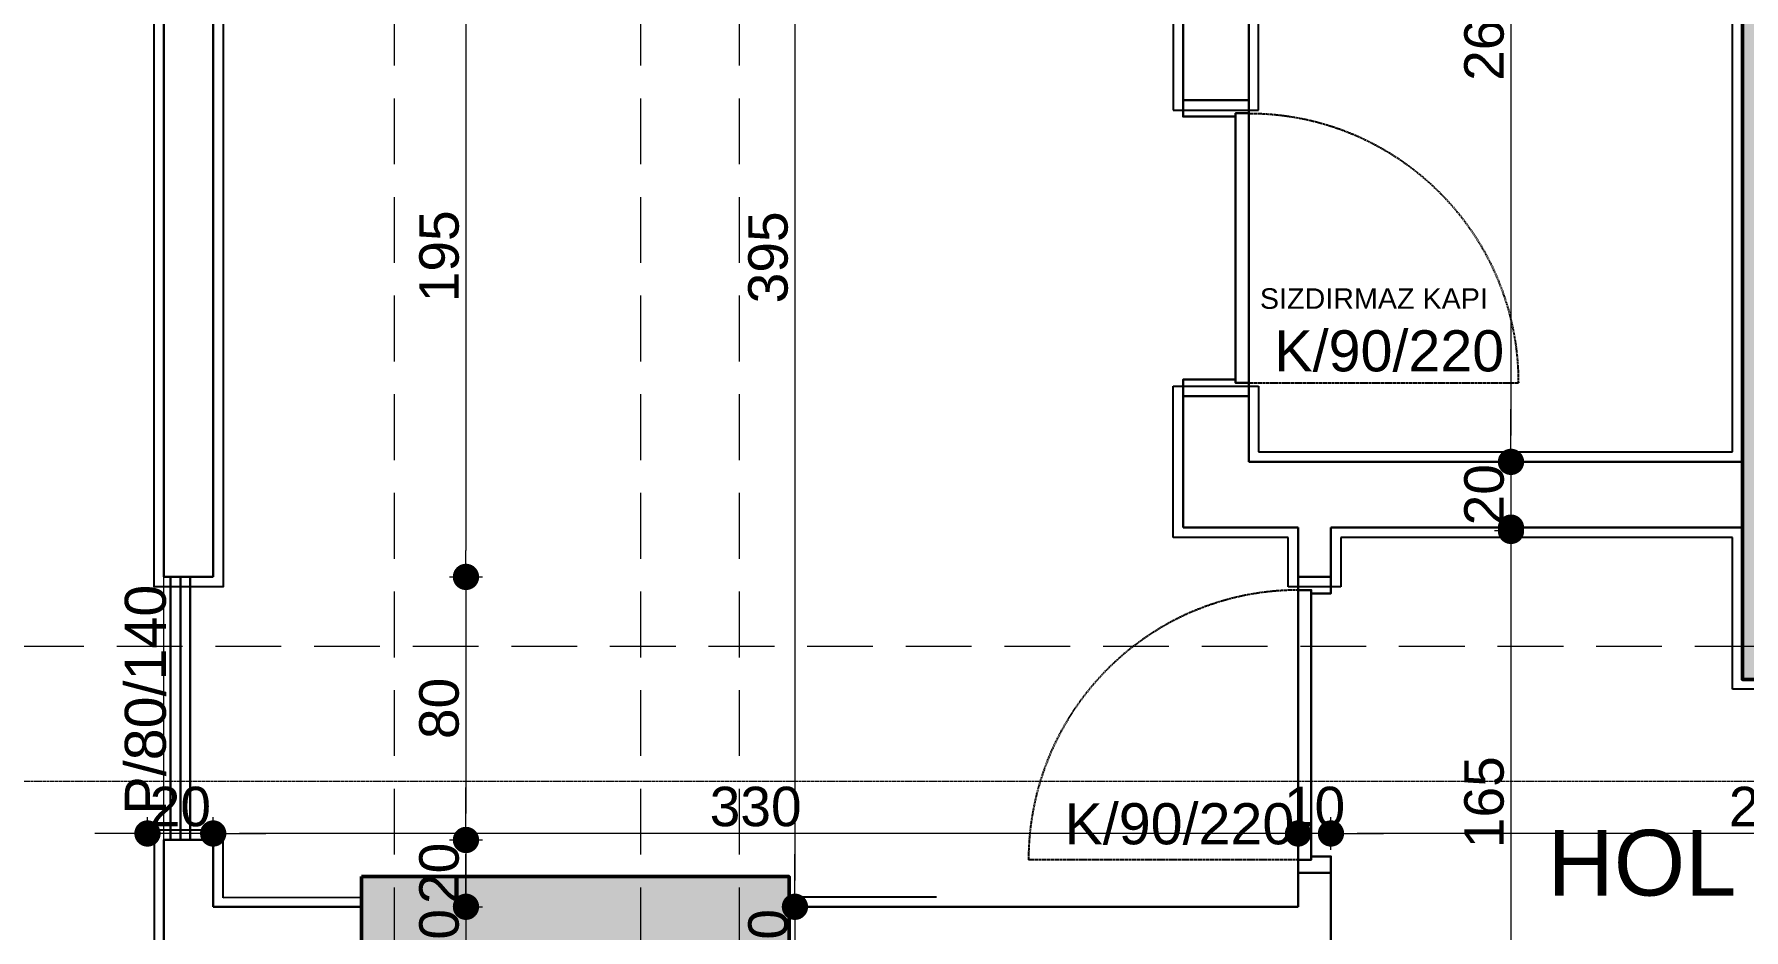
# Model space of a CAD drawing. Header units: millimetres. Extents: x 38129 to 72024, y -56282 to 16512.
# Drawn here: x 51144 to 51664, y -44747 to -44474 of the extents above; entities that cross this region are included whole.
import ezdxf

# ---------------------------------------------------------------- set-up
doc = ezdxf.new("R2010")
doc.units = ezdxf.units.MM
doc.linetypes.add('HIDDEN', pattern=[0.375, 0.25, -0.125])
for name, color, linetype, lineweight in [('AKS', 55, 'HIDDEN', 0), ('COLUMN4', 3, 'Continuous', 50), ('DIŞÖLÇÜ', 37, 'Continuous', 0), ('DUVAR', 255, 'Continuous', 30), ('KAPI', 4, 'Continuous', 30), ('mahal', 7, 'Continuous', 5), ('pencere', 195, 'Continuous', 30), ('pencere+KAPI', 1, 'Continuous', 0), ('TARAMA', 252, 'Continuous', 0), ('ölçü İÇ', 31, 'Continuous', 0)]:
    doc.layers.add(name, color=color, linetype=linetype, lineweight=lineweight)
for name, color, linetype in [('HIDDEN', 1, 'HIDDEN'), ('sıva', 41, 'Continuous'), ('tefriş', 42, 'Continuous')]:
    doc.layers.add(name, color=color, linetype=linetype)
doc.styles.add('icdisolcu_yazi', font='arial.ttf')
doc.styles.get("Standard").update_dxf_attribs({"font": 'arial.ttf'})
doc.styles.add('style1', font='arial.ttf')
doc.dimstyles.new('İç Ölçü', dxfattribs={"dimtxt": 12, "dimasz": 8, "dimexe": 5, "dimexo": 0, "dimgap": 2, "dimtad": 1, "dimdec": 0, "dimzin": 12, "dimdsep": 46, "dimtxsty": 'icdisolcu_yazi', "dimblk": 'DOT', "dimcen": 8, "dimdle": 5, "dimclrd": 256, "dimclre": 256, "dimclrt": 7, "dimadec": 0, "dimazin": 3, "dimtfac": 1, "dimtdec": 0, "dimtix": 1, "dimtmove": 2, "dimatfit": 3, "dimldrblk": 'DOT', "dimfxl": 0, "dimtolj": 1, "dimtzin": 0, "dimlwd": -1, "dimlwe": -1, "dimarcsym": 0})

# ---------------------------------------------------------------- blocks, each defined once
blk = doc.blocks.new('*U9')
for p, q in [((4, 0), (0, 0)), ((86, 0), (90, 0))]:
    blk.add_line(p, q)
blk.add_lwpolyline([(4, 0), (86, 0), (86, -4), (4, -4)], close=True)
for points in [[(0, -10), (5, -10), (5, -4)], [(90, -10), (85, -10), (85, -4)]]:
    blk.add_lwpolyline(points)
at = {"layer": 'DUVAR'}
for p, q in [((0, 0), (0, -10)), ((90, 0), (90, -10))]:
    blk.add_line(p, q, dxfattribs=at)
at = {"layer": 'HIDDEN'}
blk.add_line((4, 0), (4, 82), dxfattribs=at)
blk.add_arc((4, 0), 82, 360, 90, dxfattribs=at)
blk = doc.blocks.new('*U15')
for p, q in [((4, 0), (0, 0)), ((86, 0), (90, 0))]:
    blk.add_line(p, q)
blk.add_lwpolyline([(4, 0), (86, 0), (86, -4), (4, -4)], close=True)
for points in [[(0, -20), (5, -20), (5, -4)], [(90, -20), (85, -20), (85, -4)]]:
    blk.add_lwpolyline(points)
at = {"layer": 'DUVAR'}
for p, q in [((0, 0), (0, -20)), ((90, 0), (90, -20))]:
    blk.add_line(p, q, dxfattribs=at)
at = {"layer": 'HIDDEN'}
blk.add_line((4, 0), (4, 82), dxfattribs=at)
blk.add_arc((4, 0), 82, 360, 90, dxfattribs=at)
blk = doc.blocks.new('_Dot')
at = {"color": 0, "lineweight": -2}
blk.add_line((-0.5, 0), (-1, 0), dxfattribs=at)
at = {"color": 0, "lineweight": 30, "const_width": 0.5}
blk.add_lwpolyline([(-0.25, 0, 1), (0.25, 0, 1)], format="xyb", close=True, dxfattribs=at)
blk = doc.blocks.new('*D1381')
at = {"layer": 'Defpoints', "color": 0, "lineweight": 120, "transparency": 16777216}
for p in [(51568.68, -44344.6), (51593.28, -44604.29), (51593.28, -44604.29)]:
    blk.add_point(p, dxfattribs=at)
at = {"layer": 'ölçü İÇ', "transparency": 16777216}
for p, q in [((51588.28, -44344.6), (51598.28, -44344.6)), ((51593.28, -44604.29), (51588.28, -44604.29))]:
    blk.add_line(p, q, dxfattribs=at)
at = {"layer": 'ölçü İÇ', "linetype": 'Continuous', "transparency": 16777216}
blk.add_line((51593.28, -44352.6), (51593.28, -44596.29), dxfattribs=at)
at = {"layer": 'ölçü İÇ', "transparency": 16777216, "xscale": 8, "yscale": 8, "zscale": 8}
for p, rotation in [((51593.28, -44344.6), 90), ((51593.28, -44604.29), 270)]:
    blk.add_blockref('_Dot', p, dxfattribs=dict(at, rotation=rotation))
at = {"layer": 'ölçü İÇ', "color": 7, "transparency": 16777216, "insert": (51585.15, -44474.44), "char_height": 12, "attachment_point": 5, "rotation": 90, "style": 'icdisolcu_yazi'}
blk.add_mtext('\\A1;260', dxfattribs=at)
blk = doc.blocks.new('*D1388')
at = {"layer": 'Defpoints', "color": 0, "lineweight": 120, "transparency": 16777216}
for p in [(51198.52, -44444.29), (51198.51, -44639.28), (51275.4, -44639.28)]:
    blk.add_point(p, dxfattribs=at)
at = {"layer": 'ölçü İÇ', "transparency": 16777216}
for p, q in [((51270.4, -44444.29), (51280.4, -44444.29)), ((51270.4, -44639.28), (51280.4, -44639.28))]:
    blk.add_line(p, q, dxfattribs=at)
at = {"layer": 'ölçü İÇ', "linetype": 'Continuous', "transparency": 16777216}
blk.add_line((51275.4, -44452.29), (51275.4, -44631.28), dxfattribs=at)
at = {"layer": 'ölçü İÇ', "transparency": 16777216, "xscale": 8, "yscale": 8, "zscale": 8}
for p, rotation in [((51275.4, -44444.29), 90), ((51275.4, -44639.28), 270)]:
    blk.add_blockref('_Dot', p, dxfattribs=dict(at, rotation=rotation))
at = {"layer": 'ölçü İÇ', "color": 7, "transparency": 16777216, "insert": (51267.27, -44541.78), "char_height": 12, "attachment_point": 5, "rotation": 90, "style": 'icdisolcu_yazi'}
blk.add_mtext('\\A1;195', dxfattribs=at)
blk = doc.blocks.new('*D1389')
at = {"layer": 'Defpoints', "color": 0, "lineweight": 120, "transparency": 16777216}
for p in [(51198.51, -44639.28), (51198.51, -44719.28), (51275.4, -44719.28)]:
    blk.add_point(p, dxfattribs=at)
at = {"layer": 'ölçü İÇ', "transparency": 16777216}
for p, q in [((51270.4, -44639.28), (51280.4, -44639.28)), ((51270.4, -44719.28), (51280.4, -44719.28))]:
    blk.add_line(p, q, dxfattribs=at)
at = {"layer": 'ölçü İÇ', "linetype": 'Continuous', "transparency": 16777216}
blk.add_line((51275.4, -44647.28), (51275.4, -44711.28), dxfattribs=at)
at = {"layer": 'ölçü İÇ', "transparency": 16777216, "xscale": 8, "yscale": 8, "zscale": 8}
for p, rotation in [((51275.4, -44639.28), 90), ((51275.4, -44719.28), 270)]:
    blk.add_blockref('_Dot', p, dxfattribs=dict(at, rotation=rotation))
at = {"layer": 'ölçü İÇ', "color": 7, "transparency": 16777216, "insert": (51267.27, -44679.28), "char_height": 12, "attachment_point": 5, "rotation": 90, "style": 'icdisolcu_yazi'}
blk.add_mtext('\\A1;80', dxfattribs=at)
blk = doc.blocks.new('*D1390')
at = {"layer": 'Defpoints', "color": 0, "lineweight": 120, "transparency": 16777216}
for p in [(51198.51, -44719.28), (51275.4, -44739.6), (51275.4, -44739.6)]:
    blk.add_point(p, dxfattribs=at)
at = {"layer": 'ölçü İÇ', "linetype": 'Continuous', "transparency": 16777216}
for p, q in [((51275.4, -44711.28), (51275.4, -44703.28)), ((51275.4, -44719.28), (51275.4, -44739.6)), ((51275.4, -44747.6), (51275.4, -44755.6))]:
    blk.add_line(p, q, dxfattribs=at)
at = {"layer": 'ölçü İÇ', "transparency": 16777216}
for p, q in [((51270.4, -44719.28), (51280.4, -44719.28)), ((51275.4, -44739.6), (51280.4, -44739.6))]:
    blk.add_line(p, q, dxfattribs=at)
at = {"layer": 'ölçü İÇ', "transparency": 16777216, "xscale": 8, "yscale": 8, "zscale": 8}
for p, rotation in [((51275.4, -44719.28), 270), ((51275.4, -44739.6), 90)]:
    blk.add_blockref('_Dot', p, dxfattribs=dict(at, rotation=rotation))
at = {"layer": 'ölçü İÇ', "color": 7, "transparency": 16777216, "insert": (51267.27, -44729.44), "char_height": 12, "attachment_point": 5, "rotation": 90, "style": 'icdisolcu_yazi'}
blk.add_mtext('\\A1;20', dxfattribs=at)
blk = doc.blocks.new('*D1391')
at = {"layer": 'Defpoints', "color": 0, "lineweight": 120, "transparency": 16777216}
for p in [(51275.4, -44739.6), (51275.4, -44759.6), (51275.4, -44759.6)]:
    blk.add_point(p, dxfattribs=at)
at = {"layer": 'ölçü İÇ', "linetype": 'Continuous', "transparency": 16777216}
for p, q in [((51275.4, -44731.6), (51275.4, -44723.6)), ((51275.4, -44739.6), (51275.4, -44759.6)), ((51275.4, -44767.6), (51275.4, -44775.6))]:
    blk.add_line(p, q, dxfattribs=at)
at = {"layer": 'ölçü İÇ', "transparency": 16777216}
for p, q in [((51275.4, -44739.6), (51280.4, -44739.6)), ((51275.4, -44759.6), (51280.4, -44759.6))]:
    blk.add_line(p, q, dxfattribs=at)
at = {"layer": 'ölçü İÇ', "transparency": 16777216, "xscale": 8, "yscale": 8, "zscale": 8}
for p, rotation in [((51275.4, -44739.6), 270), ((51275.4, -44759.6), 90)]:
    blk.add_blockref('_Dot', p, dxfattribs=dict(at, rotation=rotation))
at = {"layer": 'ölçü İÇ', "color": 7, "transparency": 16777216, "insert": (51267.27, -44749.6), "char_height": 12, "attachment_point": 5, "rotation": 90, "style": 'icdisolcu_yazi'}
blk.add_mtext('\\A1;20', dxfattribs=at)
blk = doc.blocks.new('*D1403')
at = {"layer": 'Defpoints', "color": 0, "lineweight": 120, "transparency": 16777216}
for p in [(51375.47, -44344.6), (51375.47, -44739.6), (51375.47, -44739.6)]:
    blk.add_point(p, dxfattribs=at)
at = {"layer": 'ölçü İÇ', "transparency": 16777216}
for p, q in [((51375.47, -44344.6), (51380.47, -44344.6)), ((51375.47, -44739.6), (51380.47, -44739.6))]:
    blk.add_line(p, q, dxfattribs=at)
at = {"layer": 'ölçü İÇ', "linetype": 'Continuous', "transparency": 16777216}
blk.add_line((51375.47, -44352.6), (51375.47, -44731.6), dxfattribs=at)
at = {"layer": 'ölçü İÇ', "transparency": 16777216, "xscale": 8, "yscale": 8, "zscale": 8}
for p, rotation in [((51375.47, -44344.6), 90), ((51375.47, -44739.6), 270)]:
    blk.add_blockref('_Dot', p, dxfattribs=dict(at, rotation=rotation))
at = {"layer": 'ölçü İÇ', "color": 7, "transparency": 16777216, "insert": (51367.34, -44542.1), "char_height": 12, "attachment_point": 5, "rotation": 90, "style": 'icdisolcu_yazi'}
blk.add_mtext('\\A1;395', dxfattribs=at)
blk = doc.blocks.new('*D1404')
at = {"layer": 'Defpoints', "color": 0, "lineweight": 120, "transparency": 16777216}
for p in [(51375.47, -44739.6), (51375.47, -44759.6), (51375.47, -44759.6)]:
    blk.add_point(p, dxfattribs=at)
at = {"layer": 'ölçü İÇ', "linetype": 'Continuous', "transparency": 16777216}
for p, q in [((51375.47, -44731.6), (51375.47, -44723.6)), ((51375.47, -44739.6), (51375.47, -44759.6)), ((51375.47, -44767.6), (51375.47, -44775.6))]:
    blk.add_line(p, q, dxfattribs=at)
at = {"layer": 'ölçü İÇ', "transparency": 16777216}
for p, q in [((51375.47, -44739.6), (51380.47, -44739.6)), ((51375.47, -44759.6), (51380.47, -44759.6))]:
    blk.add_line(p, q, dxfattribs=at)
at = {"layer": 'ölçü İÇ', "transparency": 16777216, "xscale": 8, "yscale": 8, "zscale": 8}
for p, rotation in [((51375.47, -44739.6), 270), ((51375.47, -44759.6), 90)]:
    blk.add_blockref('_Dot', p, dxfattribs=dict(at, rotation=rotation))
at = {"layer": 'ölçü İÇ', "color": 7, "transparency": 16777216, "insert": (51367.35, -44749.6), "char_height": 12, "attachment_point": 5, "rotation": 90, "style": 'icdisolcu_yazi'}
blk.add_mtext('\\A1;20', dxfattribs=at)
blk = doc.blocks.new('*D1410')
at = {"layer": 'Defpoints', "color": 0, "lineweight": 120, "transparency": 16777216}
for p in [(51593.28, -44604.29), (51593.28, -44624.29), (51593.28, -44624.29)]:
    blk.add_point(p, dxfattribs=at)
at = {"layer": 'ölçü İÇ', "linetype": 'Continuous', "transparency": 16777216}
for p, q in [((51593.28, -44596.29), (51593.28, -44588.29)), ((51593.28, -44604.29), (51593.28, -44624.29)), ((51593.28, -44632.29), (51593.28, -44640.29))]:
    blk.add_line(p, q, dxfattribs=at)
at = {"layer": 'ölçü İÇ', "transparency": 16777216}
for p, q in [((51593.28, -44604.29), (51588.28, -44604.29)), ((51593.28, -44624.29), (51588.28, -44624.29))]:
    blk.add_line(p, q, dxfattribs=at)
at = {"layer": 'ölçü İÇ', "transparency": 16777216, "xscale": 8, "yscale": 8, "zscale": 8}
for p, rotation in [((51593.28, -44604.29), 270), ((51593.28, -44624.29), 90)]:
    blk.add_blockref('_Dot', p, dxfattribs=dict(at, rotation=rotation))
at = {"layer": 'ölçü İÇ', "color": 7, "transparency": 16777216, "insert": (51585.15, -44614.29), "char_height": 12, "attachment_point": 5, "rotation": 90, "style": 'icdisolcu_yazi'}
blk.add_mtext('\\A1;20', dxfattribs=at)
blk = doc.blocks.new('*D1411')
at = {"layer": 'Defpoints', "color": 0, "lineweight": 120, "transparency": 16777216}
for p in [(51593.28, -44625.29), (51558.53, -44790.29), (51593.28, -44790.29)]:
    blk.add_point(p, dxfattribs=at)
at = {"layer": 'ölçü İÇ', "transparency": 16777216}
for p, q in [((51593.28, -44625.29), (51588.28, -44625.29)), ((51588.28, -44790.29), (51598.28, -44790.29))]:
    blk.add_line(p, q, dxfattribs=at)
at = {"layer": 'ölçü İÇ', "linetype": 'Continuous', "transparency": 16777216}
blk.add_line((51593.28, -44633.29), (51593.28, -44782.29), dxfattribs=at)
at = {"layer": 'ölçü İÇ', "transparency": 16777216, "xscale": 8, "yscale": 8, "zscale": 8}
for p, rotation in [((51593.28, -44625.29), 90), ((51593.28, -44790.29), 270)]:
    blk.add_blockref('_Dot', p, dxfattribs=dict(at, rotation=rotation))
at = {"layer": 'ölçü İÇ', "color": 7, "transparency": 16777216, "insert": (51585.15, -44707.79), "char_height": 12, "attachment_point": 5, "rotation": 90, "style": 'icdisolcu_yazi'}
blk.add_mtext('\\A1;165', dxfattribs=at)
blk = doc.blocks.new('*D1455')
at = {"layer": 'Defpoints', "color": 0, "lineweight": 120, "transparency": 16777216}
for p in [(51808.53, -44698.65), (51538.52, -44717.31), (51538.52, -44729.29)]:
    blk.add_point(p, dxfattribs=at)
at = {"layer": 'ölçü İÇ', "transparency": 16777216}
for p, q in [((51538.52, -44722.31), (51538.52, -44712.31)), ((51808.53, -44712.31), (51808.53, -44722.31))]:
    blk.add_line(p, q, dxfattribs=at)
at = {"layer": 'ölçü İÇ', "linetype": 'Continuous', "transparency": 16777216}
blk.add_line((51800.53, -44717.31), (51546.52, -44717.31), dxfattribs=at)
at = {"layer": 'ölçü İÇ', "transparency": 16777216, "xscale": 8, "yscale": 8, "zscale": 8, "rotation": 180}
blk.add_blockref('_Dot', (51538.52, -44717.31), dxfattribs=at)
at = {"layer": 'ölçü İÇ', "transparency": 16777216, "xscale": 8, "yscale": 8, "zscale": 8}
blk.add_blockref('_Dot', (51808.53, -44717.31), dxfattribs=at)
at = {"layer": 'ölçü İÇ', "color": 7, "transparency": 16777216, "insert": (51673.53, -44709.18), "char_height": 12, "attachment_point": 5, "style": 'icdisolcu_yazi'}
blk.add_mtext('\\A1;270', dxfattribs=at)
blk = doc.blocks.new('*D1456')
at = {"layer": 'Defpoints', "color": 0, "lineweight": 120, "transparency": 16777216}
for p in [(51528.52, -44717.31), (51528.52, -44729.29), (51538.52, -44729.29)]:
    blk.add_point(p, dxfattribs=at)
at = {"layer": 'ölçü İÇ', "transparency": 16777216}
for p, q in [((51528.52, -44722.31), (51528.52, -44712.31)), ((51538.52, -44722.31), (51538.52, -44712.31))]:
    blk.add_line(p, q, dxfattribs=at)
at = {"layer": 'ölçü İÇ', "linetype": 'Continuous', "transparency": 16777216}
for p, q in [((51520.52, -44717.31), (51512.52, -44717.31)), ((51538.52, -44717.31), (51528.52, -44717.31)), ((51546.52, -44717.31), (51554.52, -44717.31))]:
    blk.add_line(p, q, dxfattribs=at)
at = {"layer": 'ölçü İÇ', "transparency": 16777216, "xscale": 8, "yscale": 8, "zscale": 8}
blk.add_blockref('_Dot', (51528.52, -44717.31), dxfattribs=at)
at = {"layer": 'ölçü İÇ', "transparency": 16777216, "xscale": 8, "yscale": 8, "zscale": 8, "rotation": 180}
blk.add_blockref('_Dot', (51538.52, -44717.31), dxfattribs=at)
at = {"layer": 'ölçü İÇ', "color": 7, "transparency": 16777216, "insert": (51533.52, -44709.18), "char_height": 12, "attachment_point": 5, "style": 'icdisolcu_yazi'}
blk.add_mtext('\\A1;10', dxfattribs=at)
blk = doc.blocks.new('*D1457')
at = {"layer": 'Defpoints', "color": 0, "lineweight": 120, "transparency": 16777216}
for p in [(51198.51, -44717.31), (51198.51, -44719.28), (51528.52, -44729.29)]:
    blk.add_point(p, dxfattribs=at)
at = {"layer": 'ölçü İÇ', "transparency": 16777216}
for p, q in [((51198.51, -44719.28), (51198.51, -44712.31)), ((51528.52, -44722.31), (51528.52, -44712.31))]:
    blk.add_line(p, q, dxfattribs=at)
at = {"layer": 'ölçü İÇ', "linetype": 'Continuous', "transparency": 16777216}
blk.add_line((51520.52, -44717.31), (51206.51, -44717.31), dxfattribs=at)
at = {"layer": 'ölçü İÇ', "transparency": 16777216, "xscale": 8, "yscale": 8, "zscale": 8, "rotation": 180}
blk.add_blockref('_Dot', (51198.51, -44717.31), dxfattribs=at)
at = {"layer": 'ölçü İÇ', "transparency": 16777216, "xscale": 8, "yscale": 8, "zscale": 8}
blk.add_blockref('_Dot', (51528.52, -44717.31), dxfattribs=at)
at = {"layer": 'ölçü İÇ', "color": 7, "transparency": 16777216, "insert": (51363.52, -44709.18), "char_height": 12, "attachment_point": 5, "style": 'icdisolcu_yazi'}
blk.add_mtext('\\A1;330', dxfattribs=at)
blk = doc.blocks.new('*D1458')
at = {"layer": 'Defpoints', "color": 0, "lineweight": 120, "transparency": 16777216}
for p in [(51178.52, -44717.31), (51178.52, -44719.28), (51198.51, -44719.28)]:
    blk.add_point(p, dxfattribs=at)
at = {"layer": 'ölçü İÇ', "transparency": 16777216}
for p, q in [((51178.52, -44719.28), (51178.52, -44712.31)), ((51198.51, -44719.28), (51198.51, -44712.31))]:
    blk.add_line(p, q, dxfattribs=at)
at = {"layer": 'ölçü İÇ', "linetype": 'Continuous', "transparency": 16777216}
for p, q in [((51170.52, -44717.31), (51162.52, -44717.31)), ((51198.51, -44717.31), (51178.52, -44717.31)), ((51206.51, -44717.31), (51214.51, -44717.31))]:
    blk.add_line(p, q, dxfattribs=at)
at = {"layer": 'ölçü İÇ', "transparency": 16777216, "xscale": 8, "yscale": 8, "zscale": 8}
blk.add_blockref('_Dot', (51178.52, -44717.31), dxfattribs=at)
at = {"layer": 'ölçü İÇ', "transparency": 16777216, "xscale": 8, "yscale": 8, "zscale": 8, "rotation": 180}
blk.add_blockref('_Dot', (51198.51, -44717.31), dxfattribs=at)
at = {"layer": 'ölçü İÇ', "color": 7, "transparency": 16777216, "insert": (51188.52, -44709.18), "char_height": 12, "attachment_point": 5, "style": 'icdisolcu_yazi'}
blk.add_mtext('\\A1;20', dxfattribs=at)
blk = doc.blocks.new('wertertw')
at = {"layer": 'TARAMA', "lineweight": -3}
h = blk.add_hatch(dxfattribs=at)
h.set_pattern_fill('ANSI33', color=256, scale=2.5, style=0)
h.set_pattern_definition([(45, (-86643.698, -32547.66), (-11.2253202, 11.2253202), []), (45, (-86632.472, -32547.66), (-11.2253202, 11.2253202), [7.9375, -3.96875])])
h.paths.add_polyline_path([(-616.25, 351.94), (-616.25, -88.06), (-306.25, -88.06), (-306.25, -68.06), (-596.25, -68.06), (-596.25, 331.94), (-306.25, 331.94), (-306.25, 351.94)])
h.paths.add_polyline_path([(38.75, -338.06), (78.75, -338.06), (78.75, -378.06), (38.75, -378.06)])
h.paths.add_polyline_path([(-471.25, -318.06), (-441.25, -318.06), (-441.25, -378.06), (-471.25, -378.06)])
h.paths.add_polyline_path([(-961.25, -318.06), (-931.25, -318.06), (-931.25, -378.06), (-961.25, -378.06)])
h.paths.add_polyline_path([(343.75, -163.06), (413.75, -163.06), (413.75, -198.06), (343.75, -198.06)])
h.paths.add_polyline_path([(8.75, -163.06), (78.75, -163.06), (78.75, -198.06), (8.75, -198.06)])
h.paths.add_polyline_path([(-1036.25, -148.06), (-906.25, -148.06), (-906.25, -178.06), (-1036.25, -178.06)])
h.paths.add_polyline_path([(-976.25, 256.94), (-916.25, 256.94), (-916.25, 226.94), (-976.25, 226.94)])
h.paths.add_polyline_path([(343.75, 459.44), (413.75, 459.44), (413.75, 424.44), (343.75, 424.44)])
h.paths.add_polyline_path([(8.75, 459.44), (78.75, 459.44), (78.75, 424.44), (8.75, 424.44)])
h.paths.add_polyline_path([(-616.25, 531.94), (-306.25, 531.94), (-306.25, 511.94), (-616.25, 511.94)])
h.paths.add_polyline_path([(-976.25, 656.94), (-916.25, 656.94), (-916.25, 626.94), (-976.25, 626.94)])
h.paths.add_polyline_path([(-616.25, 971.94), (-306.25, 971.94), (-306.25, 951.94), (-616.25, 951.94)])
h.paths.add_polyline_path([(343.75, 1081.94), (413.75, 1081.94), (413.75, 1046.94), (343.75, 1046.94)])
h.paths.add_polyline_path([(8.75, 1081.94), (78.75, 1081.94), (78.75, 1046.94), (8.75, 1046.94)])
h.paths.add_polyline_path([(-1036.25, 1061.94), (-906.25, 1061.94), (-906.25, 1031.94), (-1036.25, 1031.94)])
h.paths.add_polyline_path([(-931.25, 1286.94), (-901.25, 1286.94), (-901.25, 1226.94), (-931.25, 1226.94)])
h.paths.add_polyline_path([(68.75, 1332.04), (108.75, 1332.04), (108.75, 1292.04), (68.75, 1292.04)])
h.paths.add_polyline_path([(-511.25, 1332.04), (-481.25, 1332.04), (-481.25, 1252.04), (-511.25, 1252.04)])
at = {"layer": 'COLUMN4', "color": 3}
for points in [[(-616.25, 351.94), (-616.25, -88.06), (-306.25, -88.06), (-306.25, -68.06), (-596.25, -68.06), (-596.25, 331.94), (-306.25, 331.94), (-306.25, 351.94)], [(-1036.25, -148.06), (-906.25, -148.06), (-906.25, -178.06), (-1036.25, -178.06)]]:
    blk.add_lwpolyline(points, close=True, dxfattribs=at)

msp = doc.modelspace()

# ---------------------------------------------------------------- linework, layer by layer
at = {"layer": 'AKS', "ltscale": 80}
for p, q in [((51253.53, -42903.74), (51253.53, -45280.38)), ((51328.53, -42903.74), (51328.53, -45280.38)), ((51358.53, -42903.74), (51358.53, -45280.38)), ((53019.21, -44660.43), (50939.02, -44660.43))]:
    msp.add_line(p, q, dxfattribs=at)
at = {"layer": 'DUVAR'}
for p, q in [((51493.52, -44494.29), (51493.52, -44344.6)), ((51513.52, -44344.6), (51513.52, -44494.29)), ((51183.52, -44639.28), (51183.52, -44444.29)), ((51198.52, -44639.28), (51198.52, -44444.29)), ((51513.52, -44560.04), (51513.52, -44604.29)), ((51493.52, -44624.29), (51493.52, -44579.29)), ((51663.68, -44604.29), (51513.52, -44604.29)), ((51528.52, -44624.29), (51493.52, -44624.29)), ((51528.52, -44639.29), (51528.52, -44624.29)), ((51663.68, -44624.29), (51538.52, -44624.29)), ((51538.52, -44624.29), (51538.52, -44639.29)), ((51198.51, -44639.28), (51183.52, -44639.28)), ((51538.52, -44639.29), (51528.52, -44639.29)), ((51538.52, -44639.29), (51538.52, -44644.29)), ((51538.52, -44644.29), (51538.52, -44639.29)), ((51538.52, -44644.29), (51538.52, -44639.29)), ((51183.52, -44759.6), (51183.52, -44719.28)), ((51198.51, -44719.28), (51183.52, -44719.28)), ((51198.51, -44719.28), (51198.52, -44739.59)), ((51528.52, -44729.29), (51538.52, -44729.29)), ((51528.52, -44739.6), (51528.52, -44729.29)), ((51538.52, -44789.29), (51538.52, -44729.29)), ((51538.52, -44729.29), (51538.52, -44790.29)), ((51198.52, -44739.6), (51243.67, -44739.6)), ((51373.67, -44739.6), (51423.52, -44739.6)), ((51423.52, -44739.6), (51528.52, -44739.6))]:
    msp.add_line(p, q, dxfattribs=at)
msp.add_lwpolyline([(51198.52, -44739.6), (51198.52, -44739.59)], dxfattribs=at)
at = {"layer": 'pencere'}
for p, q in [((51185.52, -44639.28), (51185.52, -44719.28)), ((51188.52, -44639.28), (51188.52, -44719.28)), ((51191.52, -44639.28), (51191.52, -44719.28))]:
    msp.add_line(p, q, dxfattribs=at)
at = {"layer": 'pencere+KAPI', "linetype": 'HIDDEN'}
msp.add_line((52987.39, -44701.51), (50998.96, -44701.51), dxfattribs=at)
at = {"layer": 'sıva'}
for p, q in [((51490.52, -44347.6), (51490.52, -44497.29)), ((51516.52, -44497.29), (51516.52, -44347.6)), ((51660.68, -44601.29), (51660.68, -44347.6)), ((51490.52, -44497.29), (51516.52, -44497.29)), ((51490.52, -44627.29), (51490.52, -44581.29)), ((51490.52, -44581.29), (51516.52, -44581.29)), ((51516.52, -44581.29), (51516.52, -44601.29)), ((51516.52, -44601.29), (51660.68, -44601.29)), ((51525.52, -44627.29), (51490.52, -44627.29)), ((51525.52, -44642.29), (51525.52, -44627.29)), ((51660.68, -44627.29), (51541.52, -44627.29)), ((51541.52, -44627.29), (51541.52, -44642.29)), ((51660.68, -44673.43), (51660.68, -44627.29)), ((51541.52, -44642.29), (51525.52, -44642.29)), ((51805.53, -44673.43), (51660.68, -44673.43)), ((51201.52, -44716.28), (51180.52, -44716.28)), ((51180.52, -44716.28), (51180.52, -44762.6)), ((51201.52, -44736.85), (51201.52, -44716.28)), ((51243.67, -44736.82), (51201.52, -44736.85))]:
    msp.add_line(p, q, dxfattribs=at)
msp.add_lwpolyline([(51180.52, -44441.29), (51201.51, -44441.29), (51201.51, -44642.28), (51180.52, -44642.28)], close=True, dxfattribs=at)
msp.add_lwpolyline([(51418.52, -44736.68), (51373.67, -44736.72)], dxfattribs=at)
at = {"layer": 'tefriş', "color": 3, "lineweight": 15}
msp.add_lwpolyline([(52803.5, -44430.43), (52803.5, -44780.44), (52623.67, -44780.44), (52623.67, -44775.44), (52468.53, -44775.44), (52468.53, -45110.42), (52333.7, -45110.42), (52333.7, -45110.42), (51803.32, -45110.42), (51803.32, -45049.6), (51333.53, -45049.6), (51333.67, -44960.75), (51248.53, -44960.75), (51248.53, -44760.43), (51243.67, -44760.43), (51243.67, -44759.6), (51183.52, -44759.6), (51183.52, -43521.26)], dxfattribs=at)

# ---------------------------------------------------------------- block references
at = {"layer": 'DIŞÖLÇÜ'}
msp.add_blockref('wertertw', (52279.92, -44582.37), dxfattribs=at)
at = {"layer": 'KAPI', "xscale": -1, "rotation": 270}
msp.add_blockref('*U15', (51513.52, -44584.29), dxfattribs=at)
at = {"layer": 'KAPI', "rotation": 90}
msp.add_blockref('*U9', (51528.52, -44729.29), dxfattribs=at)

# ---------------------------------------------------------------- texts
at = {"layer": 'mahal', "insert": (51604.38, -44716.2), "char_height": 20, "attachment_point": 1}
msp.add_mtext_dynamic_manual_height_columns('HOL', width=250.3432, gutter_width=12.5, heights=[0], dxfattribs=at)
at = {"layer": 'pencere+KAPI', "attachment_point": 3, "style": 'style1'}
for s, insert, char_height, width, rotation in [('SIZDIRMAZ KAPI', (51586.26, -44551.5), 6.25, 87.3221, 360), ('K/90/220', (51591.21, -44564.27), 12.5, 27.0954, 360), ('P/80/140', (51171.62, -44641.66), 12.5, 27.0954, 90), ('K/90/220', (51527.37, -44708.1), 12.5, 27.0954, 360)]:
    msp.add_mtext(s, dxfattribs=dict(at, insert=insert, char_height=char_height, width=width, rotation=rotation))

# ---------------------------------------------------------------- dimensions: what is measured, and where the dimension line sits
at = {"layer": 'ölçü İÇ'}
for base, p1, p2, picture, middle in [((51375.47, -44739.6), (51375.47, -44344.6), (51375.47, -44739.6), '*D1403', (51367.34, -44542.1)), ((51593.28, -44604.29), (51568.68, -44344.6), (51593.28, -44604.29), '*D1381', (51585.15, -44474.44)), ((51275.4, -44639.28), (51198.52, -44444.29), (51198.51, -44639.28), '*D1388', (51267.27, -44541.78)), ((51593.28, -44624.29), (51593.28, -44604.29), (51593.28, -44624.29), '*D1410', (51585.15, -44614.29)), ((51593.28, -44790.29), (51593.28, -44625.29), (51558.53, -44790.29), '*D1411', (51585.15, -44707.79)), ((51275.4, -44719.28), (51198.51, -44639.28), (51198.51, -44719.28), '*D1389', (51267.27, -44679.28)), ((51275.4, -44739.6), (51198.51, -44719.28), (51275.4, -44739.6), '*D1390', (51267.27, -44729.44)), ((51275.4, -44759.6), (51275.4, -44739.6), (51275.4, -44759.6), '*D1391', (51267.27, -44749.6)), ((51375.47, -44759.6), (51375.47, -44739.6), (51375.47, -44759.6), '*D1404', (51367.35, -44749.6))]:
    dim = msp.add_linear_dim(base=base, p1=p1, p2=p2, angle=90, dimstyle='İç Ölçü', dxfattribs=at)
    dim.commit()
    dim.dimension.update_dxf_attribs({"geometry": picture, "text_midpoint": middle})
for base, p1, p2, picture, middle in [((51178.52, -44717.31), (51198.51, -44719.28), (51178.52, -44719.28), '*D1458', (51188.52, -44709.18)), ((51198.51, -44717.31), (51528.52, -44729.29), (51198.51, -44719.28), '*D1457', (51363.52, -44709.18)), ((51528.52, -44717.31), (51538.52, -44729.29), (51528.52, -44729.29), '*D1456', (51533.52, -44709.18)), ((51538.52, -44717.31), (51808.53, -44698.65), (51538.52, -44729.29), '*D1455', (51673.53, -44709.18))]:
    dim = msp.add_linear_dim(base=base, p1=p1, p2=p2, dimstyle='İç Ölçü', dxfattribs=at)
    dim.commit()
    dim.dimension.update_dxf_attribs({"geometry": picture, "text_midpoint": middle})

doc.saveas('drawing.dxf')
